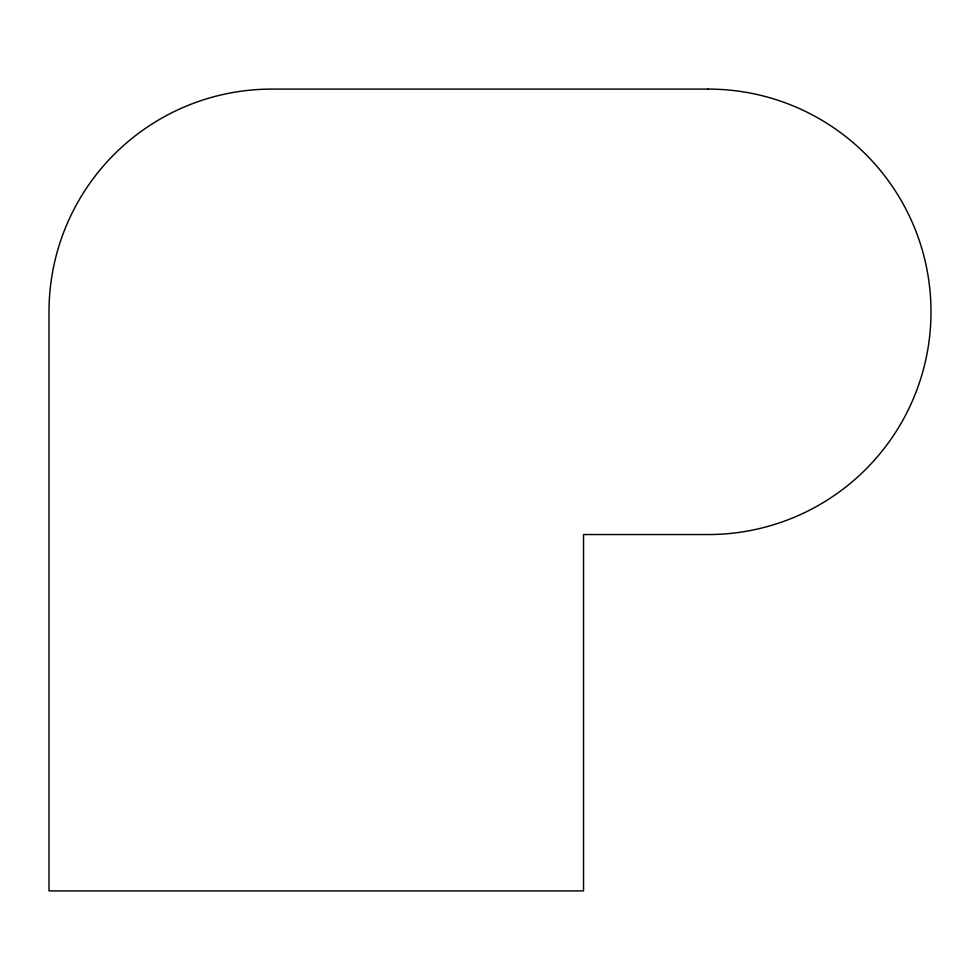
<?xml version="1.0" encoding="UTF-8"?>
<svg xmlns="http://www.w3.org/2000/svg" width="980" height="980" viewBox="0 0 980 980"><rect width="100%" height="100%" fill="white"/><g stroke="black" fill="none" stroke-linecap="round" stroke-linejoin="round"><path stroke-width="1.47" d="M708.27 89.094L271.73 89.094A222.73 222.73 0 0 0 49 311.824L49 890.906L583.541 890.906L583.541 534.541L708.27 534.541A222.73 222.73 0 0 0 931 311.824A222.73 222.73 0 0 0 708.27 89.094"/></g></svg>
